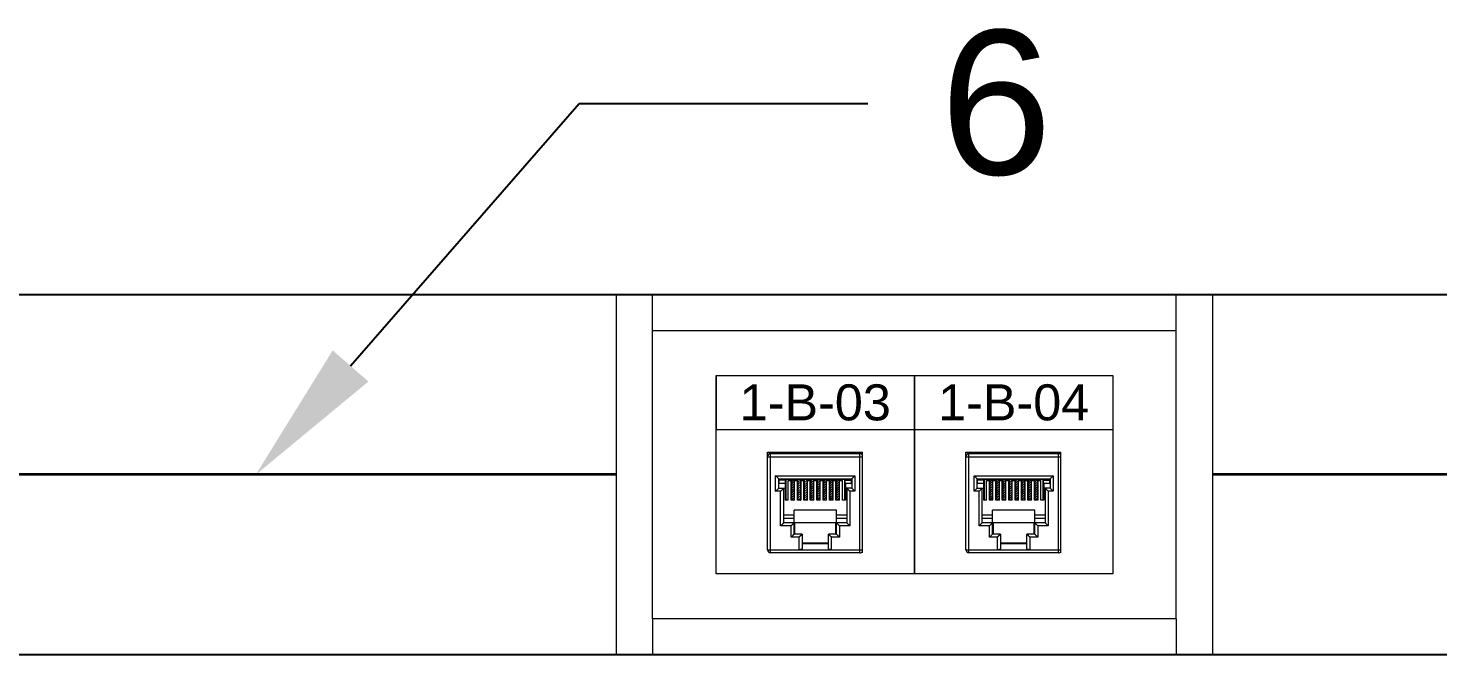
# Model space of a CAD drawing. Header units: millimetres. Extents: x 1256 to 2931, y 3298 to 3694.
# Drawn here: x 2232.31 to 2271.39, y 3530.24 to 3547.63 of the extents above; entities that cross this region are included whole.
import ezdxf
from ezdxf import colors
from ezdxf.entities.mleader import LeaderData, LeaderLine
from ezdxf.math import Vec2, Vec3

# ---------------------------------------------------------------- set-up
doc = ezdxf.new("R2010")
doc.units = ezdxf.units.MM
for name, color, linetype, lineweight in [('At. Client', 1, 'Continuous', 35), ('Canales', 250, 'Continuous', 25), ('Directrius', 1, 'Continuous', 35), ('Roseta', 250, 'Continuous', 5)]:
    doc.layers.add(name, color=color, linetype=linetype, lineweight=lineweight)
doc.styles.get("Standard").update_dxf_attribs({"font": 'Arial.ttf'})
pattern_1 = [(45, (2132.8318, 3420.090486), (-0.03132663, 0.03132663), [])]
pattern_2 = [(45, (2138.3318, 3420.090486), (-0.03132663, 0.03132663), [])]

msp = doc.modelspace()

# ---------------------------------------------------------------- hatches: boundary and pattern name
at = {"layer": 'Roseta'}
h = msp.add_hatch(dxfattribs=at)
h.set_pattern_fill('ANSI31', color=256, scale=0.013954, style=0)
h.set_pattern_definition(pattern_1)
h.paths.add_polyline_path([(2253.552, 3535.112), (2253.493, 3535.112), (2253.478, 3535.111), (2253.478, 3534.535), (2253.552, 3534.535)])
h = msp.add_hatch(dxfattribs=at)
h.set_pattern_fill('ANSI31', color=256, scale=0.013954, style=0)
h.set_pattern_definition(pattern_1)
h.paths.add_polyline_path([(2253.73, 3535.112), (2253.667, 3535.112), (2253.655, 3535.111), (2253.655, 3534.535), (2253.73, 3534.535)])
h.paths.add_polyline_path([(2253.906, 3535.112), (2253.831, 3535.112), (2253.831, 3534.535), (2253.906, 3534.535)])
h.paths.add_polyline_path([(2254.084, 3535.112), (2254.009, 3535.112), (2254.009, 3534.535), (2254.084, 3534.535)])
h.paths.add_polyline_path([(2254.261, 3535.112), (2254.186, 3535.112), (2254.186, 3534.535), (2254.261, 3534.535)])
h.paths.add_polyline_path([(2254.363, 3534.535), (2254.438, 3534.535), (2254.438, 3535.112), (2254.363, 3535.112)])
h.paths.add_polyline_path([(2254.542, 3534.535), (2254.616, 3534.535), (2254.616, 3535.112), (2254.542, 3535.112)])
h = msp.add_hatch(dxfattribs=at)
h.set_pattern_fill('ANSI31', color=256, scale=0.013954, style=0)
h.set_pattern_definition(pattern_1)
h.paths.add_polyline_path([(2254.722, 3534.535), (2254.797, 3534.535), (2254.797, 3535.112), (2254.792, 3535.112), (2254.722, 3535.112)])
h = msp.add_hatch(dxfattribs=at)
h.set_pattern_fill('ANSI31', color=256, scale=0.013954, style=0)
h.set_pattern_definition(pattern_2)
h.paths.add_polyline_path([(2259.052, 3535.112), (2258.993, 3535.112), (2258.978, 3535.111), (2258.978, 3534.535), (2259.052, 3534.535)])
h = msp.add_hatch(dxfattribs=at)
h.set_pattern_fill('ANSI31', color=256, scale=0.013954, style=0)
h.set_pattern_definition(pattern_2)
h.paths.add_polyline_path([(2259.23, 3535.112), (2259.167, 3535.112), (2259.155, 3535.111), (2259.155, 3534.535), (2259.23, 3534.535)])
h.paths.add_polyline_path([(2259.406, 3535.112), (2259.331, 3535.112), (2259.331, 3534.535), (2259.406, 3534.535)])
h.paths.add_polyline_path([(2259.584, 3535.112), (2259.509, 3535.112), (2259.509, 3534.535), (2259.584, 3534.535)])
h.paths.add_polyline_path([(2259.761, 3535.112), (2259.686, 3535.112), (2259.686, 3534.535), (2259.761, 3534.535)])
h.paths.add_polyline_path([(2259.863, 3534.535), (2259.938, 3534.535), (2259.938, 3535.112), (2259.863, 3535.112)])
h.paths.add_polyline_path([(2260.042, 3534.535), (2260.116, 3534.535), (2260.116, 3535.112), (2260.042, 3535.112)])
h = msp.add_hatch(dxfattribs=at)
h.set_pattern_fill('ANSI31', color=256, scale=0.013954, style=0)
h.set_pattern_definition(pattern_2)
h.paths.add_polyline_path([(2260.222, 3534.535), (2260.297, 3534.535), (2260.297, 3535.112), (2260.292, 3535.112), (2260.222, 3535.112)])

# ---------------------------------------------------------------- linework, layer by layer
at = {"layer": 'At. Client'}
for p, q in [((2248.624, 3535.239), (2228.624, 3535.239)), ((2285.144, 3535.239), (2265.144, 3535.239))]:
    msp.add_line(p, q, dxfattribs=at)
at = {"layer": 'Canales'}
for p, q in [((2202.104, 3540.239), (2342.104, 3540.239)), ((2342.104, 3530.239), (2202.104, 3530.239))]:
    msp.add_line(p, q, dxfattribs=at)
at = {"layer": 'Roseta'}
for p, q in [((2248.624, 3540.239), (2265.144, 3540.239)), ((2248.624, 3530.239), (2248.624, 3540.239)), ((2249.624, 3531.239), (2249.624, 3540.239)), ((2264.144, 3531.239), (2264.144, 3540.239)), ((2265.144, 3540.239), (2265.144, 3530.239)), ((2249.624, 3539.239), (2264.144, 3539.239)), ((2251.384, 3537.989), (2256.884, 3537.989)), ((2251.384, 3532.489), (2251.384, 3537.989)), ((2251.384, 3537.989), (2251.384, 3536.489)), ((2256.884, 3537.989), (2256.884, 3532.489)), ((2256.884, 3537.989), (2262.384, 3537.989)), ((2256.884, 3532.489), (2256.884, 3537.989)), ((2256.884, 3532.489), (2256.884, 3537.989)), ((2262.384, 3537.989), (2262.384, 3532.489)), ((2251.384, 3536.489), (2262.384, 3536.489)), ((2252.809, 3535.859), (2255.443, 3535.859)), ((2258.309, 3535.859), (2260.943, 3535.859)), ((2255.373, 3533.068), (2252.896, 3533.068)), ((2260.873, 3533.068), (2258.396, 3533.068)), ((2256.884, 3532.489), (2251.384, 3532.489)), ((2262.384, 3532.489), (2256.884, 3532.489)), ((2264.144, 3531.239), (2249.624, 3531.239)), ((2249.624, 3531.239), (2249.624, 3530.239)), ((2264.144, 3531.239), (2264.144, 3530.239)), ((2265.144, 3530.239), (2248.624, 3530.239))]:
    msp.add_line(p, q, dxfattribs=at)
at = {"layer": 'Roseta', "linetype": 'Continuous'}
for p, q in [((2252.809, 3533.155), (2252.809, 3535.859)), ((2252.896, 3533.068), (2252.896, 3535.859)), ((2255.373, 3533.068), (2255.373, 3535.859)), ((2255.443, 3533.068), (2255.443, 3535.859)), ((2258.309, 3533.155), (2258.309, 3535.859)), ((2258.396, 3533.068), (2258.396, 3535.859)), ((2260.873, 3533.068), (2260.873, 3535.859)), ((2260.943, 3533.068), (2260.943, 3535.859)), ((2252.809, 3535.736), (2255.443, 3535.736)), ((2252.896, 3535.824), (2255.373, 3535.824)), ((2258.309, 3535.736), (2260.943, 3535.736)), ((2258.396, 3535.824), (2260.873, 3535.824)), ((2253.036, 3535.211), (2255.233, 3535.211)), ((2253.036, 3534.777), (2253.036, 3535.211)), ((2253.123, 3535.124), (2255.146, 3535.124)), ((2253.123, 3534.864), (2253.123, 3535.124)), ((2253.123, 3535.124), (2253.123, 3535.124)), ((2253.123, 3535.112), (2255.146, 3535.112)), ((2253.123, 3535.072), (2253.131, 3535.072)), ((2253.131, 3534.995), (2253.131, 3535.112)), ((2253.306, 3535.082), (2253.131, 3535.082)), ((2253.306, 3534.535), (2253.306, 3535.112)), ((2253.315, 3535.112), (2253.315, 3534.535)), ((2253.382, 3534.535), (2253.382, 3535.073)), ((2253.382, 3535.073), (2253.464, 3535.073)), ((2253.464, 3535.072), (2253.382, 3535.072)), ((2253.464, 3534.535), (2253.464, 3535.073)), ((2253.471, 3535.112), (2253.471, 3534.535)), ((2253.478, 3535.112), (2253.478, 3534.535)), ((2253.493, 3535.112), (2253.478, 3535.111)), ((2253.552, 3535.112), (2253.552, 3534.535)), ((2253.56, 3534.535), (2253.56, 3535.073)), ((2253.56, 3535.073), (2253.642, 3535.073)), ((2253.642, 3535.072), (2253.56, 3535.072)), ((2253.642, 3534.535), (2253.642, 3535.073)), ((2253.65, 3535.112), (2253.65, 3534.535)), ((2253.655, 3535.112), (2253.655, 3534.535)), ((2253.667, 3535.112), (2253.655, 3535.111)), ((2253.73, 3535.112), (2253.73, 3534.535)), ((2253.738, 3534.535), (2253.738, 3535.073)), ((2253.738, 3535.073), (2253.82, 3535.073)), ((2253.82, 3535.072), (2253.738, 3535.072)), ((2253.82, 3534.535), (2253.82, 3535.073)), ((2253.829, 3535.112), (2253.829, 3534.535)), ((2253.831, 3535.112), (2253.831, 3534.535)), ((2253.906, 3535.112), (2253.906, 3534.535)), ((2253.916, 3534.535), (2253.916, 3535.073)), ((2253.916, 3535.073), (2253.997, 3535.073)), ((2253.997, 3535.072), (2253.916, 3535.072)), ((2253.997, 3534.535), (2253.997, 3535.073)), ((2254.007, 3535.112), (2254.007, 3534.535)), ((2254.009, 3535.112), (2254.009, 3534.535)), ((2254.084, 3535.112), (2254.084, 3534.535)), ((2254.093, 3534.535), (2254.093, 3535.073)), ((2254.093, 3535.073), (2254.175, 3535.073)), ((2254.175, 3535.072), (2254.093, 3535.072)), ((2254.175, 3534.535), (2254.175, 3535.073)), ((2254.186, 3535.112), (2254.186, 3534.535)), ((2254.261, 3535.112), (2254.261, 3534.535)), ((2254.261, 3535.112), (2254.261, 3534.535)), ((2254.271, 3534.535), (2254.271, 3535.073)), ((2254.271, 3535.073), (2254.353, 3535.073)), ((2254.353, 3535.072), (2254.271, 3535.072)), ((2254.353, 3534.535), (2254.353, 3535.073)), ((2254.363, 3535.112), (2254.363, 3534.535)), ((2254.438, 3535.112), (2254.438, 3534.535)), ((2254.439, 3535.112), (2254.439, 3534.535)), ((2254.449, 3534.535), (2254.449, 3535.073)), ((2254.449, 3535.073), (2254.531, 3535.073)), ((2254.531, 3535.072), (2254.449, 3535.072)), ((2254.531, 3534.535), (2254.531, 3535.073)), ((2254.542, 3535.112), (2254.542, 3534.535)), ((2254.616, 3535.112), (2254.616, 3534.535)), ((2254.62, 3535.112), (2254.62, 3534.535)), ((2254.627, 3534.535), (2254.627, 3535.073)), ((2254.627, 3535.073), (2254.709, 3535.073)), ((2254.709, 3535.072), (2254.627, 3535.072)), ((2254.709, 3534.535), (2254.709, 3535.073)), ((2254.722, 3535.112), (2254.722, 3534.535)), ((2254.797, 3535.112), (2254.792, 3535.112)), ((2254.797, 3535.113), (2254.797, 3535.112)), ((2254.797, 3535.112), (2254.797, 3534.535)), ((2254.801, 3535.112), (2254.801, 3534.535)), ((2254.805, 3534.535), (2254.805, 3535.073)), ((2254.805, 3535.073), (2254.887, 3535.073)), ((2254.887, 3535.072), (2254.805, 3535.072)), ((2254.887, 3534.535), (2254.887, 3535.073)), ((2254.954, 3534.535), (2254.954, 3535.112)), ((2254.963, 3534.535), (2254.963, 3535.112)), ((2254.963, 3535.082), (2255.137, 3535.082)), ((2255.137, 3534.995), (2255.137, 3535.112)), ((2255.146, 3535.072), (2255.137, 3535.072)), ((2255.146, 3535.124), (2255.146, 3534.864)), ((2255.146, 3535.124), (2255.146, 3535.124)), ((2255.233, 3535.211), (2255.233, 3534.777)), ((2258.536, 3535.211), (2260.733, 3535.211)), ((2258.536, 3534.777), (2258.536, 3535.211)), ((2258.623, 3535.124), (2260.646, 3535.124)), ((2258.623, 3534.864), (2258.623, 3535.124)), ((2258.623, 3535.124), (2258.623, 3535.124)), ((2258.623, 3535.112), (2260.646, 3535.112)), ((2258.623, 3535.072), (2258.631, 3535.072)), ((2258.631, 3534.995), (2258.631, 3535.112)), ((2258.806, 3535.082), (2258.631, 3535.082)), ((2258.806, 3534.535), (2258.806, 3535.112)), ((2258.815, 3535.112), (2258.815, 3534.535)), ((2258.882, 3534.535), (2258.882, 3535.073)), ((2258.882, 3535.073), (2258.964, 3535.073)), ((2258.964, 3535.072), (2258.882, 3535.072)), ((2258.964, 3534.535), (2258.964, 3535.073)), ((2258.971, 3535.112), (2258.971, 3534.535)), ((2258.978, 3535.112), (2258.978, 3534.535)), ((2258.993, 3535.112), (2258.978, 3535.111)), ((2259.052, 3535.112), (2259.052, 3534.535)), ((2259.06, 3534.535), (2259.06, 3535.073)), ((2259.06, 3535.073), (2259.142, 3535.073)), ((2259.142, 3535.072), (2259.06, 3535.072)), ((2259.142, 3534.535), (2259.142, 3535.073)), ((2259.15, 3535.112), (2259.15, 3534.535)), ((2259.155, 3535.112), (2259.155, 3534.535)), ((2259.167, 3535.112), (2259.155, 3535.111)), ((2259.23, 3535.112), (2259.23, 3534.535)), ((2259.238, 3534.535), (2259.238, 3535.073)), ((2259.238, 3535.073), (2259.32, 3535.073)), ((2259.32, 3535.072), (2259.238, 3535.072)), ((2259.32, 3534.535), (2259.32, 3535.073)), ((2259.329, 3535.112), (2259.329, 3534.535)), ((2259.331, 3535.112), (2259.331, 3534.535)), ((2259.406, 3535.112), (2259.406, 3534.535)), ((2259.416, 3534.535), (2259.416, 3535.073)), ((2259.416, 3535.073), (2259.497, 3535.073)), ((2259.497, 3535.072), (2259.416, 3535.072)), ((2259.497, 3534.535), (2259.497, 3535.073)), ((2259.507, 3535.112), (2259.507, 3534.535)), ((2259.509, 3535.112), (2259.509, 3534.535)), ((2259.584, 3535.112), (2259.584, 3534.535)), ((2259.593, 3534.535), (2259.593, 3535.073)), ((2259.593, 3535.073), (2259.675, 3535.073)), ((2259.675, 3535.072), (2259.593, 3535.072)), ((2259.675, 3534.535), (2259.675, 3535.073)), ((2259.686, 3535.112), (2259.686, 3534.535)), ((2259.761, 3535.112), (2259.761, 3534.535)), ((2259.761, 3535.112), (2259.761, 3534.535)), ((2259.771, 3534.535), (2259.771, 3535.073)), ((2259.771, 3535.073), (2259.853, 3535.073)), ((2259.853, 3535.072), (2259.771, 3535.072)), ((2259.853, 3534.535), (2259.853, 3535.073)), ((2259.863, 3535.112), (2259.863, 3534.535)), ((2259.938, 3535.112), (2259.938, 3534.535)), ((2259.939, 3535.112), (2259.939, 3534.535)), ((2259.949, 3534.535), (2259.949, 3535.073)), ((2259.949, 3535.073), (2260.031, 3535.073)), ((2260.031, 3535.072), (2259.949, 3535.072)), ((2260.031, 3534.535), (2260.031, 3535.073)), ((2260.042, 3535.112), (2260.042, 3534.535)), ((2260.116, 3535.112), (2260.116, 3534.535)), ((2260.12, 3535.112), (2260.12, 3534.535)), ((2260.127, 3534.535), (2260.127, 3535.073)), ((2260.127, 3535.073), (2260.209, 3535.073)), ((2260.209, 3535.072), (2260.127, 3535.072)), ((2260.209, 3534.535), (2260.209, 3535.073)), ((2260.222, 3535.112), (2260.222, 3534.535)), ((2260.297, 3535.112), (2260.292, 3535.112)), ((2260.297, 3535.113), (2260.297, 3535.112)), ((2260.297, 3535.112), (2260.297, 3534.535)), ((2260.301, 3535.112), (2260.301, 3534.535)), ((2260.305, 3534.535), (2260.305, 3535.073)), ((2260.305, 3535.073), (2260.387, 3535.073)), ((2260.387, 3535.072), (2260.305, 3535.072)), ((2260.387, 3534.535), (2260.387, 3535.073)), ((2260.454, 3534.535), (2260.454, 3535.112)), ((2260.463, 3534.535), (2260.463, 3535.112)), ((2260.463, 3535.082), (2260.637, 3535.082)), ((2260.637, 3534.995), (2260.637, 3535.112)), ((2260.646, 3535.072), (2260.637, 3535.072)), ((2260.646, 3535.124), (2260.646, 3534.864)), ((2260.646, 3535.124), (2260.646, 3535.124)), ((2260.733, 3535.211), (2260.733, 3534.777)), ((2253.175, 3534.777), (2253.036, 3534.777)), ((2253.123, 3534.864), (2253.297, 3534.864)), ((2253.306, 3534.995), (2253.131, 3534.995)), ((2253.175, 3533.818), (2253.175, 3534.777)), ((2253.262, 3533.905), (2253.262, 3534.864)), ((2253.297, 3534.995), (2253.297, 3534.535)), ((2255.137, 3534.995), (2254.963, 3534.995)), ((2254.972, 3534.995), (2254.972, 3534.535)), ((2255.146, 3534.864), (2254.972, 3534.864)), ((2255.006, 3534.864), (2255.006, 3533.905)), ((2255.233, 3534.777), (2255.094, 3534.777)), ((2255.094, 3534.777), (2255.094, 3533.818)), ((2258.675, 3534.777), (2258.536, 3534.777)), ((2258.623, 3534.864), (2258.797, 3534.864)), ((2258.806, 3534.995), (2258.631, 3534.995)), ((2258.675, 3533.818), (2258.675, 3534.777)), ((2258.762, 3533.905), (2258.762, 3534.864)), ((2258.797, 3534.995), (2258.797, 3534.535)), ((2260.637, 3534.995), (2260.463, 3534.995)), ((2260.472, 3534.995), (2260.472, 3534.535)), ((2260.646, 3534.864), (2260.472, 3534.864)), ((2260.506, 3534.864), (2260.506, 3533.905)), ((2260.733, 3534.777), (2260.594, 3534.777)), ((2260.594, 3534.777), (2260.594, 3533.818)), ((2253.382, 3534.535), (2253.297, 3534.535)), ((2253.56, 3534.535), (2253.464, 3534.535)), ((2253.738, 3534.535), (2253.642, 3534.535)), ((2253.916, 3534.535), (2253.82, 3534.535)), ((2254.093, 3534.535), (2253.997, 3534.535)), ((2254.271, 3534.535), (2254.175, 3534.535)), ((2254.449, 3534.535), (2254.353, 3534.535)), ((2254.627, 3534.535), (2254.531, 3534.535)), ((2254.805, 3534.535), (2254.709, 3534.535)), ((2254.972, 3534.535), (2254.887, 3534.535)), ((2258.882, 3534.535), (2258.797, 3534.535)), ((2259.06, 3534.535), (2258.964, 3534.535)), ((2259.238, 3534.535), (2259.142, 3534.535)), ((2259.416, 3534.535), (2259.32, 3534.535)), ((2259.593, 3534.535), (2259.497, 3534.535)), ((2259.771, 3534.535), (2259.675, 3534.535)), ((2259.949, 3534.535), (2259.853, 3534.535)), ((2260.127, 3534.535), (2260.031, 3534.535)), ((2260.305, 3534.535), (2260.209, 3534.535)), ((2260.472, 3534.535), (2260.387, 3534.535)), ((2253.55, 3534.114), (2253.262, 3534.114)), ((2253.55, 3534.027), (2253.262, 3534.027)), ((2255.006, 3533.905), (2253.262, 3533.905)), ((2253.55, 3533.591), (2253.55, 3534.254)), ((2254.719, 3534.254), (2253.55, 3534.254)), ((2253.554, 3533.905), (2253.554, 3533.591)), ((2253.562, 3533.905), (2253.562, 3533.591)), ((2254.707, 3533.591), (2254.707, 3533.905)), ((2254.715, 3533.591), (2254.715, 3533.905)), ((2254.719, 3533.591), (2254.719, 3534.254)), ((2255.006, 3534.114), (2254.719, 3534.114)), ((2255.006, 3534.027), (2254.719, 3534.027)), ((2259.05, 3534.114), (2258.762, 3534.114)), ((2259.05, 3534.027), (2258.762, 3534.027)), ((2260.506, 3533.905), (2258.762, 3533.905)), ((2259.05, 3533.591), (2259.05, 3534.254)), ((2260.219, 3534.254), (2259.05, 3534.254)), ((2259.054, 3533.905), (2259.054, 3533.591)), ((2259.062, 3533.905), (2259.062, 3533.591)), ((2260.207, 3533.591), (2260.207, 3533.905)), ((2260.215, 3533.591), (2260.215, 3533.905)), ((2260.219, 3533.591), (2260.219, 3534.254)), ((2260.506, 3534.114), (2260.219, 3534.114)), ((2260.506, 3534.027), (2260.219, 3534.027)), ((2253.463, 3533.818), (2253.175, 3533.818)), ((2253.463, 3533.504), (2253.463, 3533.818)), ((2253.681, 3533.504), (2253.463, 3533.504)), ((2253.768, 3533.591), (2253.55, 3533.591)), ((2253.681, 3533.504), (2253.681, 3533.155)), ((2253.768, 3533.591), (2253.768, 3533.181)), ((2254.501, 3533.181), (2254.501, 3533.591)), ((2254.719, 3533.591), (2254.501, 3533.591)), ((2254.588, 3533.155), (2254.588, 3533.504)), ((2254.806, 3533.504), (2254.588, 3533.504)), ((2254.806, 3533.818), (2254.806, 3533.504)), ((2255.094, 3533.818), (2254.806, 3533.818)), ((2258.963, 3533.818), (2258.675, 3533.818)), ((2258.963, 3533.504), (2258.963, 3533.818)), ((2259.181, 3533.504), (2258.963, 3533.504)), ((2259.268, 3533.591), (2259.05, 3533.591)), ((2259.181, 3533.504), (2259.181, 3533.155)), ((2259.268, 3533.591), (2259.268, 3533.181)), ((2260.001, 3533.181), (2260.001, 3533.591)), ((2260.219, 3533.591), (2260.001, 3533.591)), ((2260.088, 3533.155), (2260.088, 3533.504)), ((2260.306, 3533.504), (2260.088, 3533.504)), ((2260.306, 3533.818), (2260.306, 3533.504)), ((2260.594, 3533.818), (2260.306, 3533.818)), ((2252.809, 3533.155), (2255.443, 3533.155)), ((2253.768, 3533.347), (2254.501, 3533.347)), ((2253.768, 3533.338), (2254.501, 3533.338)), ((2253.768, 3533.329), (2254.501, 3533.329)), ((2258.309, 3533.155), (2260.943, 3533.155)), ((2259.268, 3533.347), (2260.001, 3533.347)), ((2259.268, 3533.338), (2260.001, 3533.338)), ((2259.268, 3533.329), (2260.001, 3533.329))]:
    msp.add_line(p, q, dxfattribs=at)
for centre, start, end in [((2252.896, 3535.736), 90, 180), ((2255.373, 3535.736), 36.2342, 90), ((2258.396, 3535.736), 90, 180), ((2260.873, 3535.736), 36.2342, 90), ((2252.896, 3533.155), 180, 270), ((2258.396, 3533.155), 180, 270), ((2255.373, 3533.155), 270, 323.2664), ((2260.873, 3533.155), 270, 323.2664)]:
    msp.add_arc(centre, 0.0872, start, end, dxfattribs=at)
for points, start_tangent, end_tangent in [([(2253.123, 3535.124), (2253.12, 3535.127), (2253.112, 3535.134), (2253.102, 3535.144), (2253.091, 3535.156), (2253.078, 3535.169), (2253.064, 3535.183), (2253.05, 3535.197), (2253.036, 3535.211)], (-0.707107, 0.707107), (-0.707107, 0.707107)), ([(2255.146, 3535.124), (2255.149, 3535.127), (2255.156, 3535.134), (2255.166, 3535.144), (2255.178, 3535.156), (2255.191, 3535.169), (2255.205, 3535.183), (2255.219, 3535.197), (2255.233, 3535.211)], (0.707107, 0.707107), (0.707107, 0.707107)), ([(2258.623, 3535.124), (2258.62, 3535.127), (2258.612, 3535.134), (2258.602, 3535.144), (2258.591, 3535.156), (2258.578, 3535.169), (2258.564, 3535.183), (2258.55, 3535.197), (2258.536, 3535.211)], (-0.707107, 0.707107), (-0.707107, 0.707107)), ([(2260.646, 3535.124), (2260.649, 3535.127), (2260.656, 3535.134), (2260.666, 3535.144), (2260.678, 3535.156), (2260.691, 3535.169), (2260.705, 3535.183), (2260.719, 3535.197), (2260.733, 3535.211)], (0.707107, 0.707107), (0.707107, 0.707107)), ([(2253.036, 3534.777), (2253.05, 3534.791), (2253.064, 3534.806), (2253.078, 3534.82), (2253.091, 3534.833), (2253.103, 3534.845), (2253.113, 3534.855), (2253.12, 3534.862), (2253.123, 3534.864)], (0.707107, 0.707107), (0.707107, 0.707107)), ([(2253.175, 3534.777), (2253.189, 3534.791), (2253.204, 3534.806), (2253.218, 3534.82), (2253.231, 3534.833), (2253.243, 3534.845), (2253.253, 3534.855), (2253.26, 3534.862), (2253.262, 3534.864)], (0.707107, 0.707107), (0.707107, 0.707107)), ([(2255.094, 3534.777), (2255.08, 3534.791), (2255.065, 3534.806), (2255.051, 3534.82), (2255.038, 3534.833), (2255.026, 3534.845), (2255.016, 3534.855), (2255.009, 3534.862), (2255.006, 3534.864)], (-0.707107, 0.707107), (-0.707107, 0.707107)), ([(2255.233, 3534.777), (2255.219, 3534.791), (2255.205, 3534.806), (2255.191, 3534.82), (2255.177, 3534.833), (2255.166, 3534.845), (2255.156, 3534.855), (2255.149, 3534.862), (2255.146, 3534.864)], (-0.707107, 0.707107), (-0.707107, 0.707107)), ([(2258.536, 3534.777), (2258.55, 3534.791), (2258.564, 3534.806), (2258.578, 3534.82), (2258.591, 3534.833), (2258.603, 3534.845), (2258.613, 3534.855), (2258.62, 3534.862), (2258.623, 3534.864)], (0.707107, 0.707107), (0.707107, 0.707107)), ([(2258.675, 3534.777), (2258.689, 3534.791), (2258.704, 3534.806), (2258.718, 3534.82), (2258.731, 3534.833), (2258.743, 3534.845), (2258.753, 3534.855), (2258.76, 3534.862), (2258.762, 3534.864)], (0.707107, 0.707107), (0.707107, 0.707107)), ([(2260.594, 3534.777), (2260.58, 3534.791), (2260.565, 3534.806), (2260.551, 3534.82), (2260.538, 3534.833), (2260.526, 3534.845), (2260.516, 3534.855), (2260.509, 3534.862), (2260.506, 3534.864)], (-0.707107, 0.707107), (-0.707107, 0.707107)), ([(2260.733, 3534.777), (2260.719, 3534.791), (2260.705, 3534.806), (2260.691, 3534.82), (2260.677, 3534.833), (2260.666, 3534.845), (2260.656, 3534.855), (2260.649, 3534.862), (2260.646, 3534.864)], (-0.707107, 0.707107), (-0.707107, 0.707107)), ([(2253.175, 3533.818), (2253.189, 3533.832), (2253.204, 3533.846), (2253.218, 3533.86), (2253.231, 3533.874), (2253.243, 3533.885), (2253.253, 3533.895), (2253.26, 3533.902), (2253.262, 3533.905)], (0.707107, 0.707107), (0.707107, 0.707107)), ([(2253.463, 3533.818), (2253.477, 3533.832), (2253.491, 3533.846), (2253.505, 3533.86), (2253.519, 3533.874), (2253.531, 3533.885), (2253.54, 3533.895), (2253.547, 3533.902), (2253.55, 3533.905)], (0.707107, 0.707107), (0.707107, 0.707107)), ([(2254.806, 3533.818), (2254.792, 3533.832), (2254.777, 3533.846), (2254.763, 3533.86), (2254.75, 3533.874), (2254.738, 3533.885), (2254.728, 3533.895), (2254.721, 3533.902), (2254.719, 3533.905)], (-0.707107, 0.707107), (-0.707107, 0.707107)), ([(2255.094, 3533.818), (2255.08, 3533.832), (2255.065, 3533.846), (2255.051, 3533.86), (2255.038, 3533.874), (2255.026, 3533.885), (2255.016, 3533.895), (2255.009, 3533.902), (2255.006, 3533.905)], (-0.707107, 0.707107), (-0.707107, 0.707107)), ([(2258.675, 3533.818), (2258.689, 3533.832), (2258.704, 3533.846), (2258.718, 3533.86), (2258.731, 3533.874), (2258.743, 3533.885), (2258.753, 3533.895), (2258.76, 3533.902), (2258.762, 3533.905)], (0.707107, 0.707107), (0.707107, 0.707107)), ([(2258.963, 3533.818), (2258.977, 3533.832), (2258.991, 3533.846), (2259.005, 3533.86), (2259.019, 3533.874), (2259.031, 3533.885), (2259.04, 3533.895), (2259.047, 3533.902), (2259.05, 3533.905)], (0.707107, 0.707107), (0.707107, 0.707107)), ([(2260.306, 3533.818), (2260.292, 3533.832), (2260.277, 3533.846), (2260.263, 3533.86), (2260.25, 3533.874), (2260.238, 3533.885), (2260.228, 3533.895), (2260.221, 3533.902), (2260.219, 3533.905)], (-0.707107, 0.707107), (-0.707107, 0.707107)), ([(2260.594, 3533.818), (2260.58, 3533.832), (2260.565, 3533.846), (2260.551, 3533.86), (2260.538, 3533.874), (2260.526, 3533.885), (2260.516, 3533.895), (2260.509, 3533.902), (2260.506, 3533.905)], (-0.707107, 0.707107), (-0.707107, 0.707107)), ([(2253.463, 3533.504), (2253.477, 3533.518), (2253.491, 3533.532), (2253.505, 3533.546), (2253.519, 3533.56), (2253.531, 3533.572), (2253.54, 3533.581), (2253.547, 3533.588), (2253.55, 3533.591)], (0.707107, 0.707107), (0.707107, 0.707107)), ([(2253.681, 3533.504), (2253.695, 3533.518), (2253.709, 3533.532), (2253.723, 3533.546), (2253.737, 3533.56), (2253.749, 3533.572), (2253.758, 3533.581), (2253.765, 3533.588), (2253.768, 3533.591)], (0.707107, 0.707107), (0.707107, 0.707107)), ([(2254.588, 3533.504), (2254.574, 3533.518), (2254.559, 3533.532), (2254.545, 3533.546), (2254.532, 3533.56), (2254.52, 3533.572), (2254.51, 3533.581), (2254.503, 3533.588), (2254.501, 3533.591)], (-0.707107, 0.707107), (-0.707107, 0.707107)), ([(2254.806, 3533.504), (2254.792, 3533.518), (2254.777, 3533.532), (2254.763, 3533.546), (2254.75, 3533.56), (2254.738, 3533.572), (2254.728, 3533.581), (2254.721, 3533.588), (2254.719, 3533.591)], (-0.707107, 0.707107), (-0.707107, 0.707107)), ([(2258.963, 3533.504), (2258.977, 3533.518), (2258.991, 3533.532), (2259.005, 3533.546), (2259.019, 3533.56), (2259.031, 3533.572), (2259.04, 3533.581), (2259.047, 3533.588), (2259.05, 3533.591)], (0.707107, 0.707107), (0.707107, 0.707107)), ([(2259.181, 3533.504), (2259.195, 3533.518), (2259.209, 3533.532), (2259.223, 3533.546), (2259.237, 3533.56), (2259.249, 3533.572), (2259.258, 3533.581), (2259.265, 3533.588), (2259.268, 3533.591)], (0.707107, 0.707107), (0.707107, 0.707107)), ([(2260.088, 3533.504), (2260.074, 3533.518), (2260.059, 3533.532), (2260.045, 3533.546), (2260.032, 3533.56), (2260.02, 3533.572), (2260.01, 3533.581), (2260.003, 3533.588), (2260.001, 3533.591)], (-0.707107, 0.707107), (-0.707107, 0.707107)), ([(2260.306, 3533.504), (2260.292, 3533.518), (2260.277, 3533.532), (2260.263, 3533.546), (2260.25, 3533.56), (2260.238, 3533.572), (2260.228, 3533.581), (2260.221, 3533.588), (2260.219, 3533.591)], (-0.707107, 0.707107), (-0.707107, 0.707107)), ([(2253.768, 3533.181), (2253.765, 3533.174), (2253.756, 3533.168), (2253.742, 3533.162), (2253.724, 3533.158), (2253.703, 3533.156), (2253.681, 3533.155)], (0, -1), (-1, 0)), ([(2254.588, 3533.155), (2254.566, 3533.156), (2254.545, 3533.158), (2254.527, 3533.162), (2254.513, 3533.168), (2254.504, 3533.174), (2254.501, 3533.181)], (-1, 0), (0, 1)), ([(2259.268, 3533.181), (2259.265, 3533.174), (2259.256, 3533.168), (2259.242, 3533.162), (2259.224, 3533.158), (2259.203, 3533.156), (2259.181, 3533.155)], (0, -1), (-1, 0)), ([(2260.088, 3533.155), (2260.066, 3533.156), (2260.045, 3533.158), (2260.027, 3533.162), (2260.013, 3533.168), (2260.004, 3533.174), (2260.001, 3533.181)], (-1, 0), (0, 1))]:
    msp.add_spline(points, degree=3, dxfattribs=dict(at, start_tangent=start_tangent, end_tangent=end_tangent))

# ---------------------------------------------------------------- texts
at = {"layer": 'Roseta', "char_height": 1, "attachment_point": 5}
for s, insert in [('1-B-03', (2254.134, 3537.238)), ('1-B-04', (2259.634, 3537.238))]:
    msp.add_mtext_dynamic_manual_height_columns(s, width=5.5, gutter_width=12.5, heights=[1.5], dxfattribs=dict(at, insert=insert))

# ---------------------------------------------------------------- leaders
at = {"layer": 'Directrius'}
ml = msp.add_multileader_mtext('Standard', dxfattribs=at)
ml.set_content('6', color=256)
ml.set_leader_properties()
ml.build(insert=Vec2(0, 0))
ctx = ml.context
ctx.base_point, ctx.plane_origin = Vec3(2255.593, 3545.535), Vec3(2238.624, 3535.239)
notes = []
notes.append((ctx, [(0, (1, 1, 0), (2247.593, 3545.535), (1, 0), 8, [(0, [(2238.624, 3535.239)], 0, [])])]))
ctx.mtext.insert, ctx.mtext.flow_direction = Vec3(2257.593, 3547.569), 5
for ctx, leaders in notes:
    for number, flags, end, landing, length, lines in leaders:
        leader = LeaderData()
        leader.index, (leader.has_last_leader_line, leader.has_dogleg_vector, leader.attachment_direction) = number, flags
        leader.last_leader_point, leader.dogleg_vector, leader.dogleg_length = Vec3(end), Vec3(landing), length
        for number, points, colour, breaks in lines:
            line = LeaderLine()
            line.index, line.vertices, line.color, line.breaks = number, Vec3.list(points), colors.encode_raw_color(colour), breaks
            leader.lines.append(line)
        ctx.leaders.append(leader)

doc.saveas('drawing.dxf')
